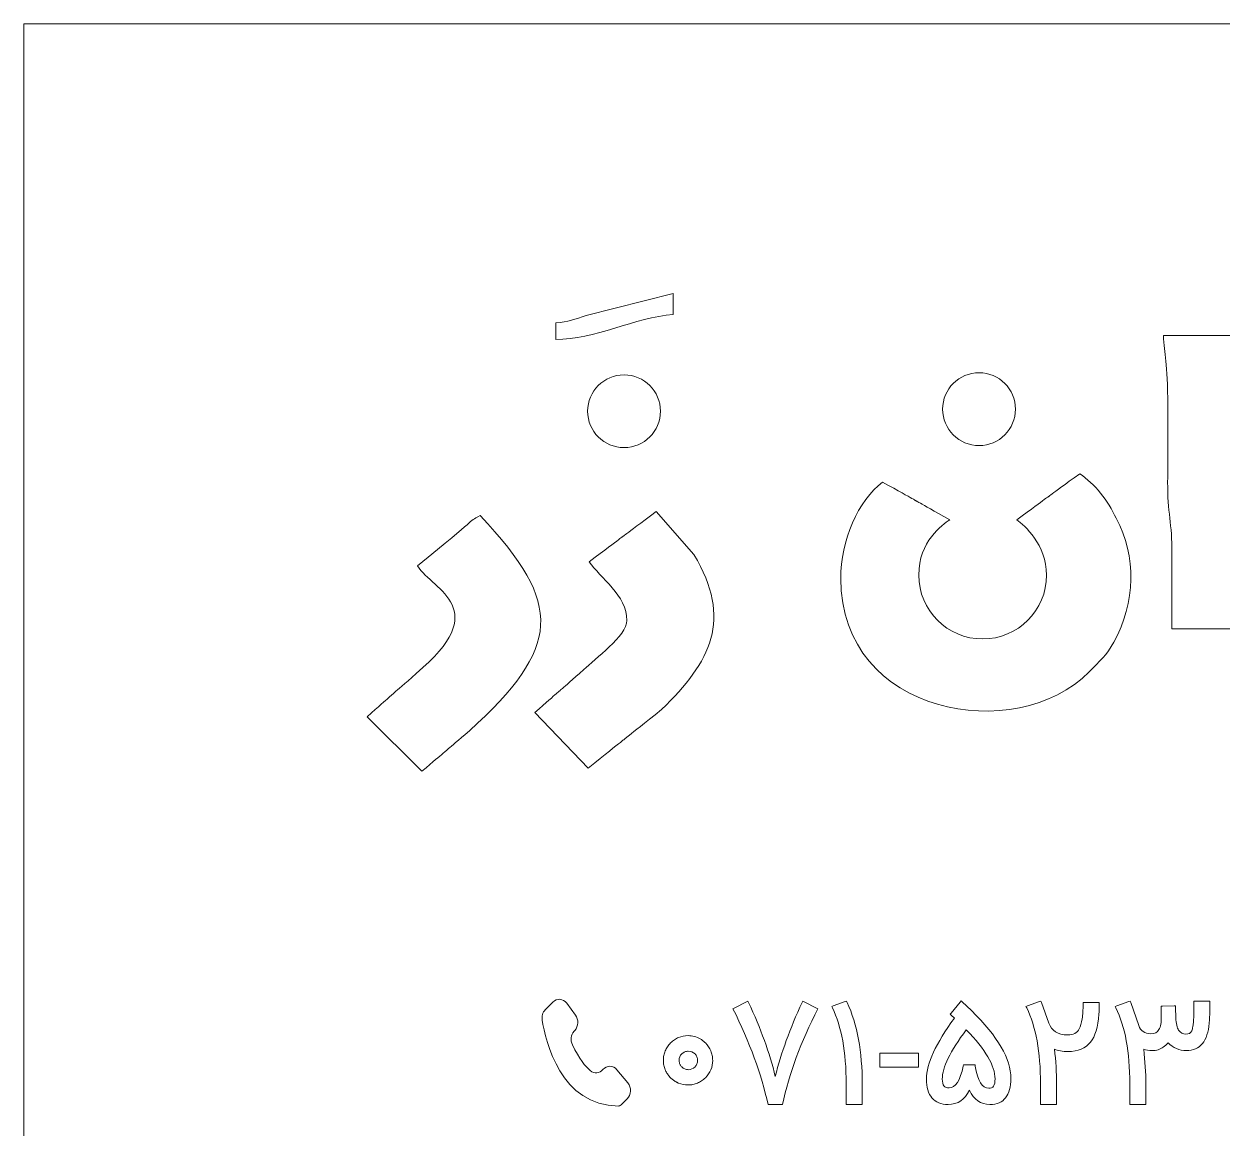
# Model space of a CAD drawing. Header units: millimetres. Extents: x -33 to 258, y -95 to 44.
# Drawn here: x -33.1 to 42.6, y -25.6 to 44.1 of the extents above; entities that cross this region are included whole.
import ezdxf

# ---------------------------------------------------------------- set-up
doc = ezdxf.new("R2010")
doc.units = ezdxf.units.MM
doc.header["$MEASUREMENT"] = 0
doc.layers.add('Layer 1', color=7, linetype='Continuous')

msp = doc.modelspace()

# ---------------------------------------------------------------- linework, layer by layer
at = {"layer": 'Layer 1', "color": 250, "lineweight": 18}
msp.add_open_spline([(-33.0567, -94.6882), (-33.0567, -94.6882), (105.7495, -94.6882), (105.7495, -94.6882), (105.7495, -94.6882), (105.7495, 44.118), (105.7495, 44.118), (105.7495, 44.118), (-33.0567, 44.118), (-33.0567, 44.118), (-33.0567, 44.118), (-33.0567, -94.6882), (-33.0567, -94.6882)], degree=3, knots=[0, 0, 0, 0, 0.25, 0.25, 0.25, 0.5, 0.5, 0.5, 0.75, 0.75, 0.75, 1, 1, 1, 1], dxfattribs=at)
at = {"layer": 'Layer 1', "color": 250, "lineweight": 9}
for points, knots in [([(0.4999, 25.253), (0.4999, 25.253), (0.4999, 24.1948), (0.4999, 24.1948), (2.9107, 24.1948), (5.5519, 25.5861), (7.9073, 25.7821), (7.9073, 25.7821), (7.9073, 27.1049), (7.9073, 27.1049), (7.9073, 27.1049), (2.4262, 25.7076), (2.4262, 25.7076), (1.746, 25.4672), (1.2625, 25.3165), (0.4999, 25.253)], [0, 0, 0, 0, 0.2, 0.2, 0.2, 0.4, 0.4, 0.4, 0.6, 0.6, 0.6, 0.8, 0.8, 0.8, 1, 1, 1, 1]), ([(39.3887, 5.9409), (39.3887, 5.9409), (44.4152, 5.9409), (44.4152, 5.9409), (44.4152, 5.9409), (44.1506, 24.4594), (44.1506, 24.4594), (44.1506, 24.4594), (38.8596, 24.4594), (38.8596, 24.4594), (38.8876, 23.2022), (39.1279, 22.8717), (39.1243, 19.9621), (39.1223, 18.3736), (39.1298, 16.7851), (39.1207, 15.1966), (39.1097, 13.2785), (39.4025, 12.5536), (39.3949, 10.709), (39.3884, 9.1195), (39.3887, 7.5304), (39.3887, 5.9409)], [0, 0, 0, 0, 0.1428571, 0.1428571, 0.1428571, 0.2857143, 0.2857143, 0.2857143, 0.4285714, 0.4285714, 0.4285714, 0.5714286, 0.5714286, 0.5714286, 0.7142857, 0.7142857, 0.7142857, 0.8571429, 0.8571429, 0.8571429, 1, 1, 1, 1]), ([(4.8133, 17.3731), (6.0825, 17.3731), (7.1114, 18.402), (7.1114, 19.6712), (7.1114, 20.9404), (6.0825, 21.9693), (4.8133, 21.9693), (3.5441, 21.9693), (2.5152, 20.9404), (2.5152, 19.6712), (2.5152, 18.402), (3.5441, 17.3731), (4.8133, 17.3731)], [0, 0, 0, 0, 0.25, 0.25, 0.25, 0.5, 0.5, 0.5, 0.75, 0.75, 0.75, 1, 1, 1, 1]), ([(27.2195, 17.5039), (28.4887, 17.5039), (29.5176, 18.5328), (29.5176, 19.802), (29.5176, 21.0712), (28.4887, 22.1001), (27.2195, 22.1001), (25.9503, 22.1001), (24.9214, 21.0712), (24.9214, 19.802), (24.9214, 18.5328), (25.9503, 17.5039), (27.2195, 17.5039)], [0, 0, 0, 0, 0.25, 0.25, 0.25, 0.5, 0.5, 0.5, 0.75, 0.75, 0.75, 1, 1, 1, 1]), ([(31.4777, 9.3267), (31.4777, 7.1), (29.6725, 5.2948), (27.4458, 5.2948), (25.2191, 5.2948), (23.4139, 7.1), (23.4139, 9.3267), (23.4139, 11.4518), (24.9031, 12.5025), (25.3676, 12.8192), (21.1348, 15.2001), (25.3676, 12.8192), (21.1348, 15.2001), (19.5913, 14.0693), (18.4893, 11.4824), (18.4893, 9.1155), (18.4893, 0.4571), (29.5449, -1.4501), (34.1715, 3.2216), (34.8093, 3.8657), (35.2931, 4.2861), (35.7324, 5.0998), (37.0811, 7.5979), (37.1827, 10.5167), (35.8767, 12.9108), (35.365, 14.0311), (34.5181, 15.0934), (33.5686, 15.7292), (29.6004, 12.8192), (33.5686, 15.7292), (29.6004, 12.8192), (30.0893, 12.4548), (31.4777, 11.2654), (31.4777, 9.3267)], [0, 0, 0, 0, 0.0909091, 0.0909091, 0.0909091, 0.1818182, 0.1818182, 0.1818182, 0.2727273, 0.2727273, 0.2727273, 0.3636364, 0.3636364, 0.3636364, 0.4545455, 0.4545455, 0.4545455, 0.5454545, 0.5454545, 0.5454545, 0.6363636, 0.6363636, 0.6363636, 0.7272727, 0.7272727, 0.7272727, 0.8181818, 0.8181818, 0.8181818, 0.9090909, 0.9090909, 0.9090909, 1, 1, 1, 1]), ([(-8.2303, 9.9091), (-7.1741, 8.3319), (-3.4173, 7.2179), (-8.3081, 3.1086), (-11.4049, 0.3853), (-8.3081, 3.1086), (-11.4049, 0.3853), (-11.4049, 0.3853), (-7.9402, -3.0568), (-7.9402, -3.0568), (-4.9492, -0.5148), (-7.9402, -3.0568), (-4.9492, -0.5148), (0.8171, 4.7734), (1.051, 7.4344), (-4.262, 13.0837), (-5.1651, 12.6059), (-4.262, 13.0837), (-8.2303, 9.9091)], [0, 0, 0, 0, 0.1666667, 0.1666667, 0.1666667, 0.3333333, 0.3333333, 0.3333333, 0.5, 0.5, 0.5, 0.6666667, 0.6666667, 0.6666667, 0.8333333, 0.8333333, 0.8333333, 1, 1, 1, 1]), ([(2.6163, 10.1737), (3.2969, 9.1573), (4.9972, 8.0391), (4.9972, 6.47), (4.9972, 5.4965), (2.9338, 4.0259), (2.2843, 3.3628), (-0.8229, 0.6499), (2.2843, 3.3628), (-0.8229, 0.6499), (-0.8229, 0.6499), (2.5526, -2.8529), (2.5526, -2.8529), (7.1874, 0.8406), (2.5526, -2.8529), (7.1874, 0.8406), (10.2937, 3.8638), (11.6919, 6.5199), (9.2208, 10.6288), (9.2208, 10.6288), (6.8491, 13.3483), (6.8491, 13.3483), (2.6163, 10.1737), (6.8491, 13.3483), (2.6163, 10.1737)], [0, 0, 0, 0, 0.125, 0.125, 0.125, 0.25, 0.25, 0.25, 0.375, 0.375, 0.375, 0.5, 0.5, 0.5, 0.625, 0.625, 0.625, 0.75, 0.75, 0.75, 0.875, 0.875, 0.875, 1, 1, 1, 1]), ([(1.6572, -19.4716), (1.6572, -19.4716), (1.7111, -19.411), (1.7111, -19.411), (1.9402, -19.1521), (1.9567, -18.7351), (1.7494, -18.4528), (1.7494, -18.4528), (1.1966, -17.7016), (1.1966, -17.7016), (0.9737, -17.3986), (0.5783, -17.3659), (0.3198, -17.6273), (0.3198, -17.6273), (-0.1553, -18.107), (-0.1553, -18.107), (-0.3193, -18.2727), (-0.3935, -18.5232), (-0.3534, -18.7687), (-0.1383, -20.0921), (0.8232, -24.1909), (4.4763, -24.1909), (4.5585, -24.1909), (4.7938, -23.9723), (5.0158, -23.7448), (5.2761, -23.4791), (5.2939, -23.0191), (5.0537, -22.7297), (5.0537, -22.7297), (4.3635, -21.899), (4.3635, -21.899), (4.1253, -21.6119), (3.7298, -21.6067), (3.4845, -21.8884), (3.4845, -21.8884), (3.4845, -21.8884), (3.4845, -21.8884), (3.2665, -22.1382), (2.9227, -22.1671), (2.6774, -21.9525), (2.382, -21.6955), (1.9812, -21.2144), (1.5522, -20.3219), (1.4184, -20.0442), (1.4602, -19.6949), (1.6572, -19.4716)], [0, 0, 0, 0, 0.0666667, 0.0666667, 0.0666667, 0.1333333, 0.1333333, 0.1333333, 0.2, 0.2, 0.2, 0.2666667, 0.2666667, 0.2666667, 0.3333333, 0.3333333, 0.3333333, 0.4, 0.4, 0.4, 0.4666667, 0.4666667, 0.4666667, 0.5333333, 0.5333333, 0.5333333, 0.6, 0.6, 0.6, 0.6666667, 0.6666667, 0.6666667, 0.7333333, 0.7333333, 0.7333333, 0.8, 0.8, 0.8, 0.8666667, 0.8666667, 0.8666667, 0.9333333, 0.9333333, 0.9333333, 1, 1, 1, 1]), ([(17.0465, -18.0439), (15.9752, -20.1454), (15.2342, -22.1615), (14.8234, -24.0939), (14.8234, -24.0939), (13.9022, -24.0939), (13.9022, -24.0939), (13.4835, -22.1868), (12.744, -20.1691), (11.6854, -18.0439), (11.6854, -18.0439), (12.6303, -17.562), (12.6303, -17.562), (12.6303, -17.562), (12.6713, -17.6505), (12.6713, -17.6505), (13.4392, -19.2984), (14.0033, -20.8548), (14.3604, -22.3211), (14.7222, -20.8516), (15.2863, -19.2953), (16.0558, -17.6505), (16.0558, -17.6505), (16.0969, -17.562), (16.0969, -17.562), (16.0969, -17.562), (17.0465, -18.0439), (17.0465, -18.0439)], [0, 0, 0, 0, 0.1111111, 0.1111111, 0.1111111, 0.2222222, 0.2222222, 0.2222222, 0.3333333, 0.3333333, 0.3333333, 0.4444444, 0.4444444, 0.4444444, 0.5555556, 0.5555556, 0.5555556, 0.6666667, 0.6666667, 0.6666667, 0.7777778, 0.7777778, 0.7777778, 0.8888889, 0.8888889, 0.8888889, 1, 1, 1, 1]), ([(18.8936, -17.6505), (19.5288, -19.0456), (19.848, -20.7647), (19.848, -22.8109), (19.848, -22.8109), (19.848, -24.0007), (19.848, -24.0007), (19.848, -24.0007), (19.848, -24.0939), (19.848, -24.0939), (19.848, -24.0939), (19.7548, -24.0939), (19.7548, -24.0939), (19.7548, -24.0939), (18.9252, -24.0939), (18.9252, -24.0939), (18.9252, -24.0939), (18.8336, -24.0939), (18.8336, -24.0939), (18.8336, -24.0939), (18.8336, -24.0007), (18.8336, -24.0007), (18.8336, -24.0007), (18.8336, -22.7983), (18.8336, -22.7983), (18.8336, -20.7726), (18.5429, -19.1736), (17.963, -17.9965), (17.963, -17.9965), (17.9172, -17.9048), (17.9172, -17.9048), (17.9172, -17.9048), (18.0135, -17.8669), (18.0135, -17.8669), (18.0135, -17.8669), (18.7783, -17.5983), (18.7783, -17.5983), (18.7783, -17.5983), (18.8573, -17.5715), (18.8573, -17.5715), (18.8573, -17.5715), (18.8936, -17.6505), (18.8936, -17.6505)], [0, 0, 0, 0, 0.0714286, 0.0714286, 0.0714286, 0.1428571, 0.1428571, 0.1428571, 0.2142857, 0.2142857, 0.2142857, 0.2857143, 0.2857143, 0.2857143, 0.3571429, 0.3571429, 0.3571429, 0.4285714, 0.4285714, 0.4285714, 0.5, 0.5, 0.5, 0.5714286, 0.5714286, 0.5714286, 0.6428571, 0.6428571, 0.6428571, 0.7142857, 0.7142857, 0.7142857, 0.7857143, 0.7857143, 0.7857143, 0.8571429, 0.8571429, 0.8571429, 0.9285714, 0.9285714, 0.9285714, 1, 1, 1, 1]), ([(25.2628, -24.0939), (24.8157, -24.0939), (24.4775, -23.9564), (24.2484, -23.6815), (24.0177, -23.4066), (23.9024, -23.0084), (23.9024, -22.487), (23.9024, -21.5121), (24.4886, -20.2307), (25.661, -18.6459), (25.661, -18.6459), (25.4619, -18.4547), (25.4619, -18.4547), (25.4619, -18.4547), (25.3971, -18.3947), (25.3971, -18.3947), (25.3971, -18.3947), (25.4524, -18.3299), (25.4524, -18.3299), (25.4524, -18.3299), (26.026, -17.6268), (26.026, -17.6268), (26.026, -17.6268), (26.0923, -17.5478), (26.0923, -17.5478), (26.0923, -17.5478), (26.1603, -17.6173), (26.1603, -17.6173), (26.1603, -17.6173), (26.7449, -18.1687), (26.7449, -18.1687), (28.4071, -19.8041), (29.2351, -21.2277), (29.2256, -22.4412), (29.2256, -22.7193), (29.1971, -22.9547), (29.1418, -23.149), (29.0865, -23.3529), (29.0044, -23.5251), (28.8969, -23.6673), (28.7895, -23.8063), (28.652, -23.9138), (28.4845, -23.9865), (28.3186, -24.0576), (28.1259, -24.0939), (27.9062, -24.0939), (27.32, -24.0939), (26.8855, -23.7889), (26.6059, -23.1822), (26.3341, -23.7889), (25.8869, -24.0939), (25.2628, -24.0939)], [0, 0, 0, 0, 0.0588235, 0.0588235, 0.0588235, 0.1176471, 0.1176471, 0.1176471, 0.1764706, 0.1764706, 0.1764706, 0.2352941, 0.2352941, 0.2352941, 0.2941176, 0.2941176, 0.2941176, 0.3529412, 0.3529412, 0.3529412, 0.4117647, 0.4117647, 0.4117647, 0.4705882, 0.4705882, 0.4705882, 0.5294118, 0.5294118, 0.5294118, 0.5882353, 0.5882353, 0.5882353, 0.6470588, 0.6470588, 0.6470588, 0.7058824, 0.7058824, 0.7058824, 0.7647059, 0.7647059, 0.7647059, 0.8235294, 0.8235294, 0.8235294, 0.8823529, 0.8823529, 0.8823529, 0.9411765, 0.9411765, 0.9411765, 1, 1, 1, 1]), ([(31.6289, -18.9603), (31.8011, -19.4501), (32.1945, -19.6966), (32.8092, -19.6966), (33.1663, -19.6966), (33.4127, -19.5686), (33.5455, -19.3111), (33.6213, -19.1578), (33.6829, -18.9493), (33.7256, -18.687), (33.7651, -18.4215), (33.7856, -18.1055), (33.7856, -17.7374), (33.7856, -17.7374), (33.7856, -17.6457), (33.7856, -17.6457), (33.7856, -17.6457), (33.8789, -17.6457), (33.8789, -17.6457), (33.8789, -17.6457), (34.7115, -17.6505), (34.7115, -17.6505), (34.7115, -17.6505), (34.8048, -17.6505), (34.8048, -17.6505), (34.8048, -17.6505), (34.8048, -17.7421), (34.8048, -17.7421), (34.8016, -17.9775), (34.7937, -18.1956), (34.7811, -18.3994), (34.7194, -19.2084), (34.5456, -19.7914), (34.2581, -20.1501), (33.9405, -20.5514), (33.4633, -20.7505), (32.8281, -20.7474), (32.4853, -20.7474), (32.2008, -20.6984), (31.9749, -20.6036), (32.065, -21.3383), (32.1108, -22.0746), (32.1108, -22.8109), (32.1108, -22.8109), (32.1108, -24.0007), (32.1108, -24.0007), (32.1108, -24.0007), (32.1108, -24.0939), (32.1108, -24.0939), (32.1108, -24.0939), (32.0176, -24.0939), (32.0176, -24.0939), (32.0176, -24.0939), (31.188, -24.0939), (31.188, -24.0939), (31.188, -24.0939), (31.0964, -24.0939), (31.0964, -24.0939), (31.0964, -24.0939), (31.0964, -24.0007), (31.0964, -24.0007), (31.0964, -24.0007), (31.0964, -22.7983), (31.0964, -22.7983), (31.0964, -20.7726), (30.8057, -19.1736), (30.2258, -17.9965), (30.2258, -17.9965), (30.18, -17.9048), (30.18, -17.9048), (30.18, -17.9048), (30.2763, -17.8669), (30.2763, -17.8669), (30.2763, -17.8669), (31.0411, -17.5983), (31.0411, -17.5983), (31.0411, -17.5983), (31.128, -17.5715), (31.128, -17.5715), (31.128, -17.5715), (31.1564, -17.6552), (31.1564, -17.6552), (31.1564, -17.6552), (31.6289, -18.9603), (31.6289, -18.9603)], [0, 0, 0, 0, 0.0357143, 0.0357143, 0.0357143, 0.0714286, 0.0714286, 0.0714286, 0.1071429, 0.1071429, 0.1071429, 0.1428571, 0.1428571, 0.1428571, 0.1785714, 0.1785714, 0.1785714, 0.2142857, 0.2142857, 0.2142857, 0.25, 0.25, 0.25, 0.2857143, 0.2857143, 0.2857143, 0.3214286, 0.3214286, 0.3214286, 0.3571429, 0.3571429, 0.3571429, 0.3928571, 0.3928571, 0.3928571, 0.4285714, 0.4285714, 0.4285714, 0.4642857, 0.4642857, 0.4642857, 0.5, 0.5, 0.5, 0.5357143, 0.5357143, 0.5357143, 0.5714286, 0.5714286, 0.5714286, 0.6071429, 0.6071429, 0.6071429, 0.6428571, 0.6428571, 0.6428571, 0.6785714, 0.6785714, 0.6785714, 0.7142857, 0.7142857, 0.7142857, 0.75, 0.75, 0.75, 0.7857143, 0.7857143, 0.7857143, 0.8214286, 0.8214286, 0.8214286, 0.8571429, 0.8571429, 0.8571429, 0.8928571, 0.8928571, 0.8928571, 0.9285714, 0.9285714, 0.9285714, 0.9642857, 0.9642857, 0.9642857, 1, 1, 1, 1]), ([(37.6078, -20.6083), (37.6979, -21.3573), (37.7437, -22.092), (37.7437, -22.8109), (37.7437, -22.8109), (37.7437, -24.0007), (37.7437, -24.0007), (37.7437, -24.0007), (37.7437, -24.0939), (37.7437, -24.0939), (37.7437, -24.0939), (37.6505, -24.0939), (37.6505, -24.0939), (37.6505, -24.0939), (36.8209, -24.0939), (36.8209, -24.0939), (36.8209, -24.0939), (36.7293, -24.0939), (36.7293, -24.0939), (36.7293, -24.0939), (36.7293, -24.0007), (36.7293, -24.0007), (36.7293, -24.0007), (36.7293, -22.7983), (36.7293, -22.7983), (36.7293, -20.7726), (36.4386, -19.1736), (35.8587, -17.9965), (35.8587, -17.9965), (35.8129, -17.9048), (35.8129, -17.9048), (35.8129, -17.9048), (35.9092, -17.8669), (35.9092, -17.8669), (35.9092, -17.8669), (36.674, -17.5983), (36.674, -17.5983), (36.674, -17.5983), (36.7609, -17.5715), (36.7609, -17.5715), (36.7609, -17.5715), (36.7893, -17.6552), (36.7893, -17.6552), (36.7893, -17.6552), (37.2981, -19.112), (37.2981, -19.112), (37.415, -19.4486), (37.671, -19.6192), (38.0628, -19.6224), (38.2999, -19.6255), (38.4689, -19.5386), (38.5716, -19.3632), (38.6759, -19.1894), (38.7249, -18.9113), (38.7154, -18.529), (38.7154, -18.529), (38.7059, -17.9886), (38.7059, -17.9886), (38.7059, -17.9886), (38.7012, -17.8954), (38.7012, -17.8954), (38.7012, -17.8954), (38.7928, -17.8906), (38.7928, -17.8906), (38.7928, -17.8906), (39.5291, -17.8669), (39.5291, -17.8669), (39.5291, -17.8669), (39.6224, -17.8669), (39.6224, -17.8669), (39.6224, -17.8669), (39.6224, -17.9601), (39.6224, -17.9601), (39.6224, -17.9601), (39.6413, -18.6269), (39.6413, -18.6269), (39.6508, -18.984), (39.7077, -19.2447), (39.812, -19.409), (39.9194, -19.5718), (40.0743, -19.654), (40.2749, -19.654), (40.444, -19.6571), (40.5656, -19.5829), (40.6367, -19.4328), (40.6541, -19.3948), (40.6699, -19.3569), (40.6826, -19.3158), (40.6952, -19.2732), (40.7047, -19.2273), (40.7142, -19.1768), (40.73, -19.0915), (40.7379, -19.0377), (40.7379, -19.0156), (40.7442, -18.9477), (40.7505, -18.8797), (40.7568, -18.8118), (40.76, -18.747), (40.7632, -18.6838), (40.7663, -18.6222), (40.7695, -18.5606), (40.7711, -18.5021), (40.7742, -18.4468), (40.7742, -18.3868), (40.7758, -18.3315), (40.779, -18.2793), (40.779, -18.2793), (40.779, -17.6647), (40.779, -17.6647), (40.779, -17.6647), (40.779, -17.5715), (40.779, -17.5715), (40.779, -17.5715), (40.8722, -17.5715), (40.8722, -17.5715), (40.8722, -17.5715), (41.6922, -17.5715), (41.6922, -17.5715), (41.6922, -17.5715), (41.7839, -17.5715), (41.7839, -17.5715), (41.7839, -17.5715), (41.7839, -17.6647), (41.7839, -17.6647), (41.7839, -17.6647), (41.7791, -18.2651), (41.7791, -18.2651), (41.7791, -18.4421), (41.7681, -18.6712), (41.7475, -18.9556), (41.7001, -19.5228), (41.5563, -19.9542), (41.3146, -20.2496), (41.0713, -20.5435), (40.7347, -20.6905), (40.3034, -20.6873), (39.8436, -20.6842), (39.458, -20.5214), (39.1499, -20.2007), (39.052, -20.3081), (38.9493, -20.3982), (38.845, -20.4708), (38.7391, -20.5435), (38.6301, -20.5988), (38.5163, -20.6352), (38.3994, -20.6731), (38.2777, -20.6905), (38.1545, -20.6905), (37.927, -20.6905), (37.7437, -20.6636), (37.6078, -20.6083)], [0, 0, 0, 0, 0.02, 0.02, 0.02, 0.04, 0.04, 0.04, 0.06, 0.06, 0.06, 0.08, 0.08, 0.08, 0.1, 0.1, 0.1, 0.12, 0.12, 0.12, 0.14, 0.14, 0.14, 0.16, 0.16, 0.16, 0.18, 0.18, 0.18, 0.2, 0.2, 0.2, 0.22, 0.22, 0.22, 0.24, 0.24, 0.24, 0.26, 0.26, 0.26, 0.28, 0.28, 0.28, 0.3, 0.3, 0.3, 0.32, 0.32, 0.32, 0.34, 0.34, 0.34, 0.36, 0.36, 0.36, 0.38, 0.38, 0.38, 0.4, 0.4, 0.4, 0.42, 0.42, 0.42, 0.44, 0.44, 0.44, 0.46, 0.46, 0.46, 0.48, 0.48, 0.48, 0.5, 0.5, 0.5, 0.52, 0.52, 0.52, 0.54, 0.54, 0.54, 0.56, 0.56, 0.56, 0.58, 0.58, 0.58, 0.6, 0.6, 0.6, 0.62, 0.62, 0.62, 0.64, 0.64, 0.64, 0.66, 0.66, 0.66, 0.68, 0.68, 0.68, 0.7, 0.7, 0.7, 0.72, 0.72, 0.72, 0.74, 0.74, 0.74, 0.76, 0.76, 0.76, 0.78, 0.78, 0.78, 0.8, 0.8, 0.8, 0.82, 0.82, 0.82, 0.84, 0.84, 0.84, 0.86, 0.86, 0.86, 0.88, 0.88, 0.88, 0.9, 0.9, 0.9, 0.92, 0.92, 0.92, 0.94, 0.94, 0.94, 0.96, 0.96, 0.96, 0.98, 0.98, 0.98, 1, 1, 1, 1]), ([(24.8978, -22.487), (24.8978, -22.6877), (24.9326, -22.8314), (25.0037, -22.9183), (25.0748, -23.0037), (25.1838, -23.0479), (25.3323, -23.0479), (25.7305, -23.0479), (26.0276, -22.5865), (26.2219, -21.6638), (26.2219, -21.6638), (26.2393, -21.5895), (26.2393, -21.5895), (26.2393, -21.5895), (26.3135, -21.5895), (26.3135, -21.5895), (26.3135, -21.5895), (26.8871, -21.5943), (26.8871, -21.5943), (26.8871, -21.5943), (26.9661, -21.5943), (26.9661, -21.5943), (26.9661, -21.5943), (26.9803, -21.6685), (26.9803, -21.6685), (27.1383, -22.5992), (27.4227, -23.0653), (27.8367, -23.0653), (27.9694, -23.0653), (28.069, -23.021), (28.1338, -22.931), (28.1985, -22.8425), (28.2302, -22.6924), (28.2302, -22.4822), (28.2302, -21.6527), (27.6234, -20.6194), (26.4115, -19.3806), (25.4019, -20.73), (24.8978, -21.7649), (24.8978, -22.487)], [0, 0, 0, 0, 0.0769231, 0.0769231, 0.0769231, 0.1538462, 0.1538462, 0.1538462, 0.2307692, 0.2307692, 0.2307692, 0.3076923, 0.3076923, 0.3076923, 0.3846154, 0.3846154, 0.3846154, 0.4615385, 0.4615385, 0.4615385, 0.5384615, 0.5384615, 0.5384615, 0.6153846, 0.6153846, 0.6153846, 0.6923077, 0.6923077, 0.6923077, 0.7692308, 0.7692308, 0.7692308, 0.8461538, 0.8461538, 0.8461538, 0.9230769, 0.9230769, 0.9230769, 1, 1, 1, 1]), ([(7.5551, -20.4456), (7.612, -20.3618), (7.6783, -20.2828), (7.7526, -20.207), (7.8284, -20.1327), (7.909, -20.0664), (7.9912, -20.0079), (8.0749, -19.951), (8.1634, -19.902), (8.2551, -19.8625), (8.4415, -19.7851), (8.639, -19.7472), (8.8523, -19.7472), (8.9945, -19.7472), (9.1304, -19.7646), (9.2584, -19.7977), (9.3864, -19.8325), (9.508, -19.8846), (9.6265, -19.9557), (9.6471, -19.9668), (9.6692, -19.981), (9.6929, -19.9968), (9.7166, -20.0126), (9.7387, -20.0284), (9.7593, -20.0427), (9.7814, -20.0585), (9.8035, -20.0758), (9.8256, -20.0948), (9.8462, -20.1122), (9.8667, -20.1311), (9.8873, -20.1501), (9.9078, -20.1675), (9.9283, -20.1864), (9.9505, -20.2054), (10.1006, -20.3602), (10.2159, -20.5277), (10.2917, -20.7094), (10.3297, -20.8027), (10.3581, -20.8975), (10.3786, -20.997), (10.3976, -21.095), (10.4087, -21.1992), (10.4087, -21.3067), (10.4087, -21.7333), (10.2554, -22.0983), (9.9505, -22.4048), (9.9125, -22.4412), (9.8746, -22.4759), (9.8335, -22.5107), (9.794, -22.5439), (9.7529, -22.5755), (9.7087, -22.6023), (9.6265, -22.6592), (9.5381, -22.705), (9.4448, -22.7445), (9.3532, -22.7825), (9.2568, -22.8109), (9.1588, -22.8299), (9.0593, -22.8488), (8.9582, -22.8583), (8.8523, -22.8583), (8.639, -22.8583), (8.4415, -22.8204), (8.2551, -22.7461), (8.2408, -22.7398), (8.225, -22.7335), (8.2092, -22.7256), (8.1934, -22.7177), (8.1792, -22.7098), (8.165, -22.7019), (8.1508, -22.6956), (8.1366, -22.6877), (8.1208, -22.6798), (8.1065, -22.6719), (8.0923, -22.6655), (8.0797, -22.6592), (8.0212, -22.6245), (7.9643, -22.5865), (7.9106, -22.5423), (7.8569, -22.4996), (7.8032, -22.4538), (7.751, -22.4048), (7.7226, -22.3732), (7.6957, -22.3416), (7.6673, -22.3084), (7.6404, -22.2768), (7.6136, -22.2437), (7.5883, -22.2121), (7.5646, -22.1789), (7.5409, -22.1457), (7.5203, -22.1125), (7.4982, -22.0778), (7.4777, -22.043), (7.4587, -22.0082), (7.4413, -21.9735), (7.424, -21.9371), (7.4082, -21.8992), (7.3718, -21.8076), (7.3434, -21.7112), (7.3244, -21.6132), (7.307, -21.5137), (7.2975, -21.411), (7.2975, -21.3051), (7.2975, -21.1977), (7.307, -21.095), (7.3244, -20.997), (7.3434, -20.8975), (7.3718, -20.8027), (7.4113, -20.7094), (7.4492, -20.6178), (7.4966, -20.5293), (7.5551, -20.4456)], [0, 0, 0, 0, 0.027027, 0.027027, 0.027027, 0.0540541, 0.0540541, 0.0540541, 0.0810811, 0.0810811, 0.0810811, 0.1081081, 0.1081081, 0.1081081, 0.1351351, 0.1351351, 0.1351351, 0.1621622, 0.1621622, 0.1621622, 0.1891892, 0.1891892, 0.1891892, 0.2162162, 0.2162162, 0.2162162, 0.2432432, 0.2432432, 0.2432432, 0.2702703, 0.2702703, 0.2702703, 0.2972973, 0.2972973, 0.2972973, 0.3243243, 0.3243243, 0.3243243, 0.3513514, 0.3513514, 0.3513514, 0.3783784, 0.3783784, 0.3783784, 0.4054054, 0.4054054, 0.4054054, 0.4324324, 0.4324324, 0.4324324, 0.4594595, 0.4594595, 0.4594595, 0.4864865, 0.4864865, 0.4864865, 0.5135135, 0.5135135, 0.5135135, 0.5405405, 0.5405405, 0.5405405, 0.5675676, 0.5675676, 0.5675676, 0.5945946, 0.5945946, 0.5945946, 0.6216216, 0.6216216, 0.6216216, 0.6486486, 0.6486486, 0.6486486, 0.6756757, 0.6756757, 0.6756757, 0.7027027, 0.7027027, 0.7027027, 0.7297297, 0.7297297, 0.7297297, 0.7567568, 0.7567568, 0.7567568, 0.7837838, 0.7837838, 0.7837838, 0.8108108, 0.8108108, 0.8108108, 0.8378378, 0.8378378, 0.8378378, 0.8648649, 0.8648649, 0.8648649, 0.8918919, 0.8918919, 0.8918919, 0.9189189, 0.9189189, 0.9189189, 0.9459459, 0.9459459, 0.9459459, 0.972973, 0.972973, 0.972973, 1, 1, 1, 1]), ([(8.2882, -21.3114), (8.2882, -21.343), (8.2898, -21.3731), (8.2946, -21.4047), (8.2993, -21.4347), (8.3072, -21.4647), (8.3151, -21.4947), (8.3246, -21.5232), (8.3356, -21.5516), (8.3483, -21.5785), (8.3609, -21.6037), (8.3751, -21.629), (8.3941, -21.6511), (8.4131, -21.6748), (8.4336, -21.6985), (8.4541, -21.7238), (8.4857, -21.7507), (8.5158, -21.776), (8.5474, -21.7981), (8.5774, -21.8186), (8.6106, -21.836), (8.6438, -21.8486), (8.7149, -21.8771), (8.7923, -21.8913), (8.876, -21.8945), (9.0388, -21.8913), (9.1778, -21.8344), (9.2932, -21.7238), (9.3485, -21.6685), (9.3895, -21.6053), (9.418, -21.5342), (9.4322, -21.4995), (9.4433, -21.4647), (9.4496, -21.4268), (9.4559, -21.3904), (9.4591, -21.3509), (9.4591, -21.3114), (9.4591, -21.2277), (9.4448, -21.1518), (9.418, -21.0839), (9.4053, -21.0507), (9.388, -21.0191), (9.3658, -20.9875), (9.3453, -20.9575), (9.32, -20.9259), (9.2932, -20.8943), (9.1778, -20.7837), (9.0372, -20.7284), (8.8713, -20.7284), (8.8318, -20.7284), (8.7923, -20.7316), (8.7528, -20.7395), (8.7149, -20.7474), (8.6785, -20.7568), (8.6438, -20.7695), (8.6232, -20.779), (8.6011, -20.79), (8.579, -20.8027), (8.5584, -20.8153), (8.5379, -20.8279), (8.5173, -20.8437), (8.4968, -20.8595), (8.4763, -20.8769), (8.4541, -20.8943), (8.3435, -21.0096), (8.2882, -21.1487), (8.2882, -21.3114)], [0, 0, 0, 0, 0.0454545, 0.0454545, 0.0454545, 0.0909091, 0.0909091, 0.0909091, 0.1363636, 0.1363636, 0.1363636, 0.1818182, 0.1818182, 0.1818182, 0.2272727, 0.2272727, 0.2272727, 0.2727273, 0.2727273, 0.2727273, 0.3181818, 0.3181818, 0.3181818, 0.3636364, 0.3636364, 0.3636364, 0.4090909, 0.4090909, 0.4090909, 0.4545455, 0.4545455, 0.4545455, 0.5, 0.5, 0.5, 0.5454545, 0.5454545, 0.5454545, 0.5909091, 0.5909091, 0.5909091, 0.6363636, 0.6363636, 0.6363636, 0.6818182, 0.6818182, 0.6818182, 0.7272727, 0.7272727, 0.7272727, 0.7727273, 0.7727273, 0.7727273, 0.8181818, 0.8181818, 0.8181818, 0.8636364, 0.8636364, 0.8636364, 0.9090909, 0.9090909, 0.9090909, 0.9545455, 0.9545455, 0.9545455, 1, 1, 1, 1]), ([(23.3051, -21.7286), (23.3051, -21.7286), (21.0456, -21.7286), (21.0456, -21.7286), (21.0456, -21.7286), (20.954, -21.7286), (20.954, -21.7286), (20.954, -21.7286), (20.954, -21.6353), (20.954, -21.6353), (20.954, -21.6353), (20.954, -20.937), (20.954, -20.937), (20.954, -20.937), (20.954, -20.8437), (20.954, -20.8437), (20.954, -20.8437), (21.0456, -20.8437), (21.0456, -20.8437), (21.0456, -20.8437), (23.3051, -20.8437), (23.3051, -20.8437), (23.3051, -20.8437), (23.3983, -20.8437), (23.3983, -20.8437), (23.3983, -20.8437), (23.3983, -20.937), (23.3983, -20.937), (23.3983, -20.937), (23.3983, -21.6353), (23.3983, -21.6353), (23.3983, -21.6353), (23.3983, -21.7286), (23.3983, -21.7286), (23.3983, -21.7286), (23.3051, -21.7286), (23.3051, -21.7286)], [0, 0, 0, 0, 0.0833333, 0.0833333, 0.0833333, 0.1666667, 0.1666667, 0.1666667, 0.25, 0.25, 0.25, 0.3333333, 0.3333333, 0.3333333, 0.4166667, 0.4166667, 0.4166667, 0.5, 0.5, 0.5, 0.5833333, 0.5833333, 0.5833333, 0.6666667, 0.6666667, 0.6666667, 0.75, 0.75, 0.75, 0.8333333, 0.8333333, 0.8333333, 0.9166667, 0.9166667, 0.9166667, 1, 1, 1, 1])]:
    msp.add_open_spline(points, degree=3, knots=knots, dxfattribs=at)

doc.saveas('drawing.dxf')
